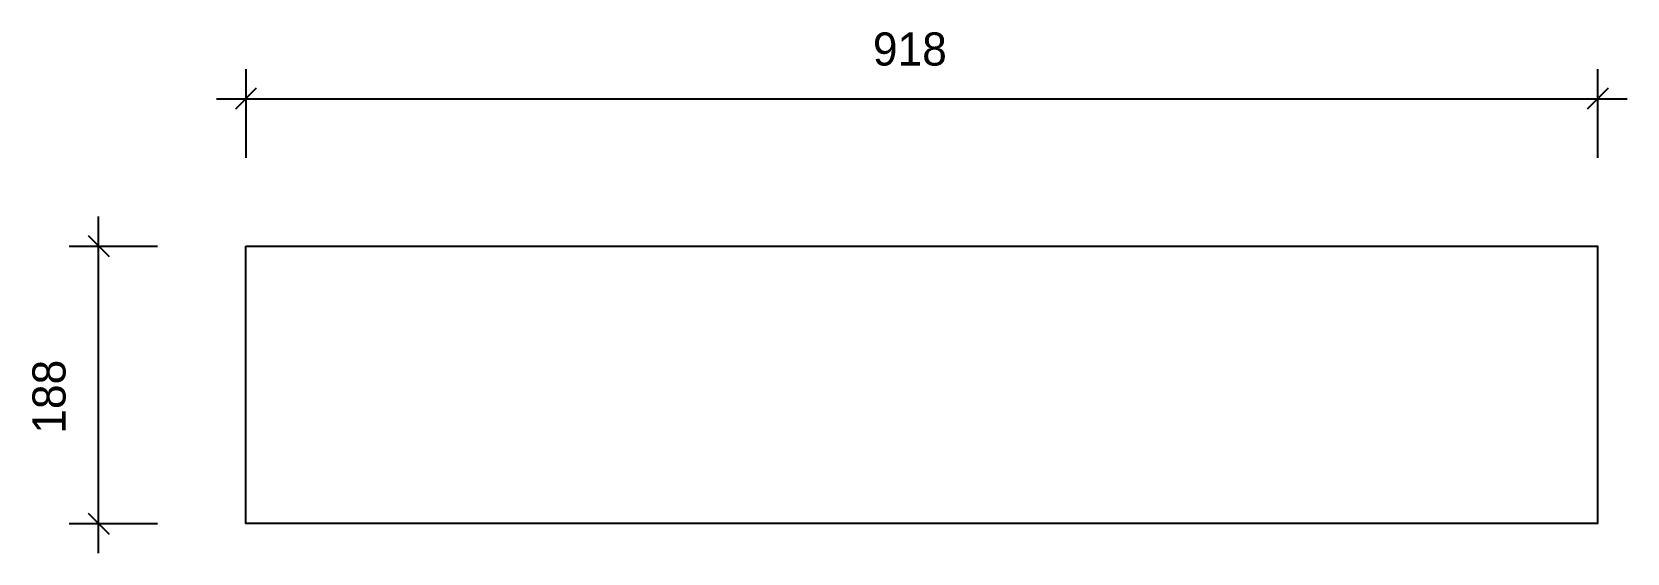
# Model space of a CAD drawing. Header units: millimetres. Extents: x -145 to 938, y -20 to 334.
import ezdxf
from ezdxf.enums import TextEntityAlignment as Align

# ---------------------------------------------------------------- set-up
doc = ezdxf.new("R2010")
doc.units = ezdxf.units.MM
for name, color, linetype in [('CONTOUR', 7, 'CONTINUOUS'), ('DIMLINES', 7, 'CONTINUOUS'), ('DIMLINESTEXT', 7, 'CONTINUOUS')]:
    doc.layers.add(name, color=color, linetype=linetype)

msp = doc.modelspace()

# ---------------------------------------------------------------- linework, layer by layer
at = {"layer": 'CONTOUR', "color": 0, "linetype": '0'}
msp.add_lwpolyline([(0, 188.333), (918, 188.333), (918, 0), (0, 0), (0, 188.333)], dxfattribs=at)
at = {"layer": 'DIMLINES', "color": 0}
for p, q in [((0, 308.333), (0, 248.333)), ((918, 308.333), (918, 248.333)), ((7.071, 295.404), (-7.071, 281.262)), ((925.071, 295.404), (910.929, 281.262)), ((-20, 288.333), (938, 288.333)), ((-100, -20), (-100, 208.333)), ((-107.071, 195.404), (-92.929, 181.262)), ((-120, 188.333), (-60, 188.333)), ((-120, 0), (-60, 0)), ((-107.071, 7.071), (-92.929, -7.071))]:
    msp.add_line(p, q, dxfattribs=at)

# ---------------------------------------------------------------- texts
at = {"layer": 'DIMLINESTEXT'}
msp.add_text('918', height=22.5, dxfattribs=at).set_placement((425.814, 333.333), align=Align.TOP_LEFT)
msp.add_text('188', height=22.5, rotation=90, dxfattribs=at).set_placement((-145, 60.981), align=Align.TOP_LEFT)

doc.saveas('drawing.dxf')
